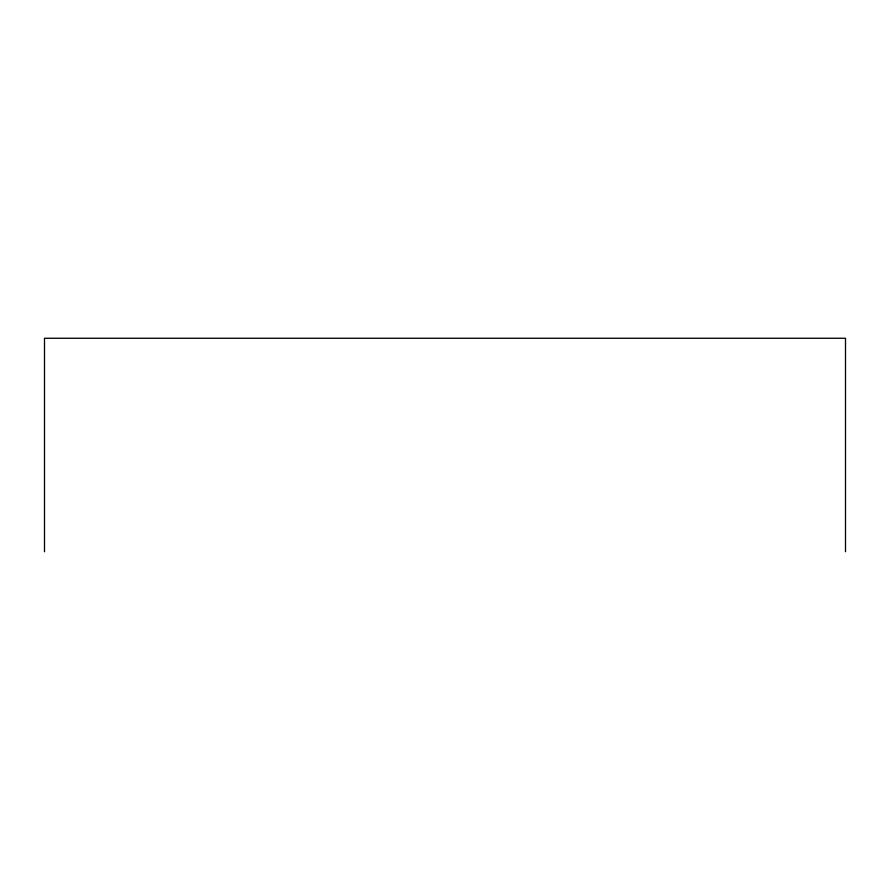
<?xml version="1.0" encoding="UTF-8"?>
<svg xmlns="http://www.w3.org/2000/svg" width="890" height="890" viewBox="0 0 890 890"><rect width="100%" height="100%" fill="white"/><g stroke="black" fill="none" stroke-linecap="round" stroke-linejoin="round"><path stroke-width="1.33" d="M845.5 551.733L845.5 338.267L44.5 338.267L44.5 551.733"/></g></svg>
